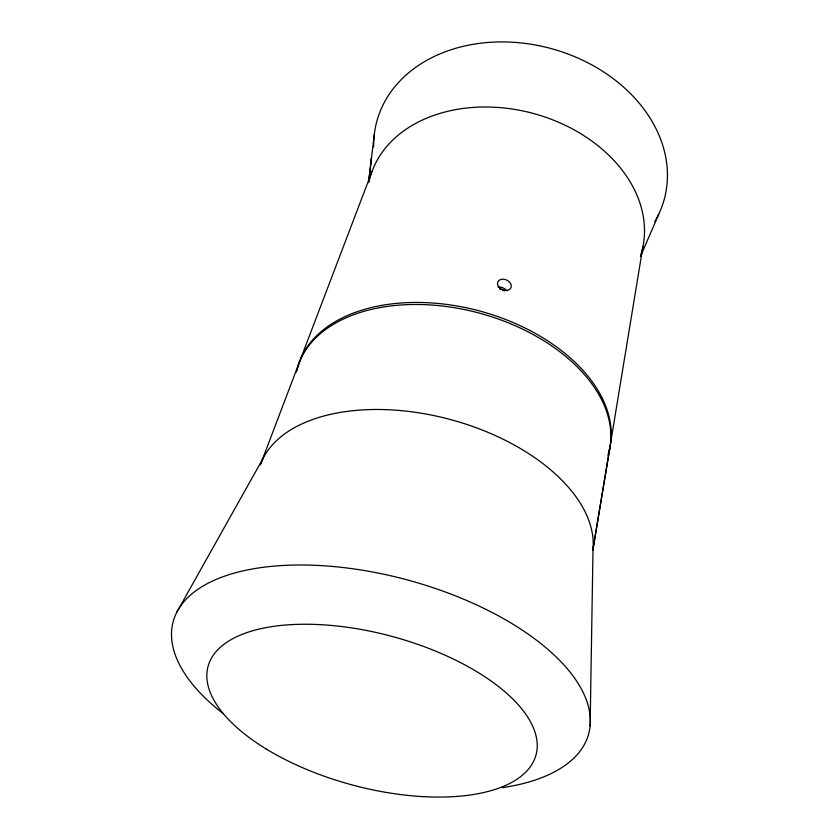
<?xml version="1.0" encoding="UTF-8"?>
<svg xmlns="http://www.w3.org/2000/svg" width="839" height="839" viewBox="0 0 839 839"><rect width="100%" height="100%" fill="white"/><g stroke="black" fill="none" stroke-linecap="round" stroke-linejoin="round"><path stroke-width="1.26" d="M590.121 725.997L593.016 549.136L610.205 445.708L592.806 550.29M368.541 182.619L374.299 134.492M368.552 182.545L371.499 158.235L370.838 163.605M610.677 442.625L642.915 246.729M260.436 464.659L299.838 361.032M300.467 359.344L371.866 171.848M658.709 214.26L640.577 256.262M177.029 611.809L262.901 458.702M297.079 370.125A161.161 101.624 15.1 0 1 479.342 310.902A161.161 101.624 15.1 0 1 608.338 453.396M369.118 181.214A140.816 105.022 15.1 0 1 533.541 113.517A140.816 105.022 15.1 0 1 640.734 255.056M373.68 146.867A148.902 115.803 15.1 0 1 550.122 48.295A148.902 115.803 15.1 0 1 654.745 221.716M498.083 287.116A7.152 4.835 23.3 0 1 506.808 290.734M296.335 372.097A161.371 101.561 15.1 0 1 478.786 312.968A161.371 101.561 15.1 0 1 608.002 455.462M260.3 464.775A172.142 97.859 15.1 0 1 447.009 418.64A172.142 97.859 15.1 0 1 592.921 550.174M223.184 713.611A215.203 101.32 15.1 0 1 248.522 569.712A215.203 101.32 15.1 0 1 547.552 649.103A215.203 101.32 15.1 0 1 502.162 787.685M499.635 288.994A7.142 4.824 23.3 0 1 504.27 290.913M499.226 287.504A7.194 5.286 24.2 0 0 510.961 287.777A7.194 5.286 24.2 0 0 503.022 279.167A7.194 5.286 24.2 0 0 499.226 287.504M266.015 748.87A169.835 76.884 15.1 0 0 534.758 758.687A169.835 76.884 15.1 0 0 315.359 624.426A169.835 76.884 15.1 0 0 266.015 748.87"/></g></svg>
